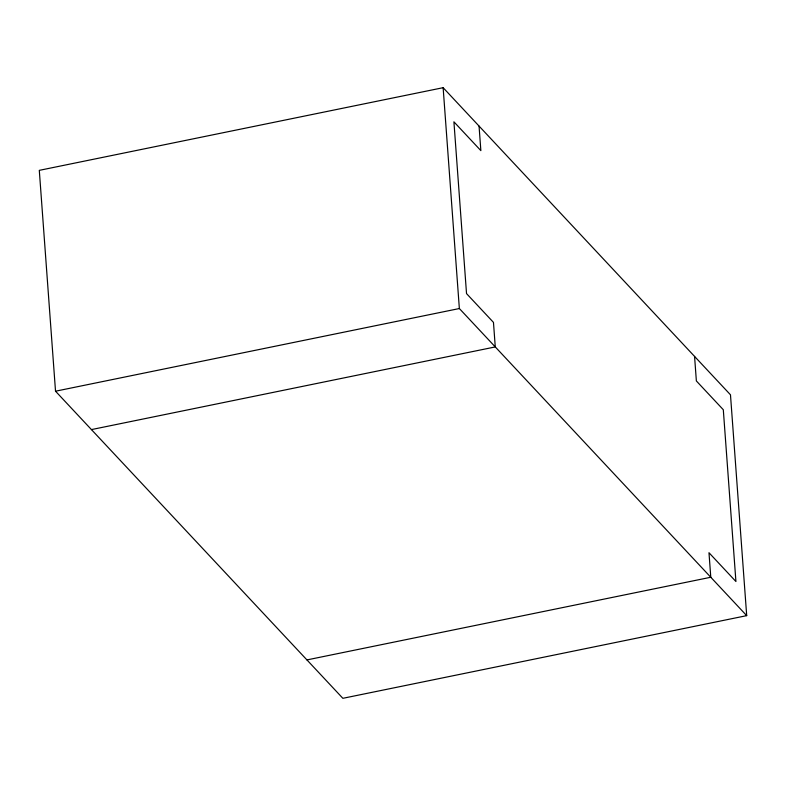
<?xml version="1.0" encoding="UTF-8"?>
<svg xmlns="http://www.w3.org/2000/svg" width="786" height="786" viewBox="0 0 786 786"><rect width="100%" height="100%" fill="white"/><g stroke="black" fill="none" stroke-linecap="round" stroke-linejoin="round"><path stroke-width="1.18" d="M443.137 87.688L39.3 170.356L55.521 391.202L342.863 698.312L746.7 615.644L730.479 394.798L443.137 87.688L459.358 308.534L746.7 615.644M55.521 391.202L459.358 308.534M91.431 429.588L495.268 346.931L493.47 322.388L466.53 293.6L453.915 121.83L480.855 150.617L479.057 126.084M306.943 659.916L710.78 577.258L708.982 552.725L735.922 581.512L723.307 409.742L696.367 380.955L694.569 356.412"/></g></svg>
